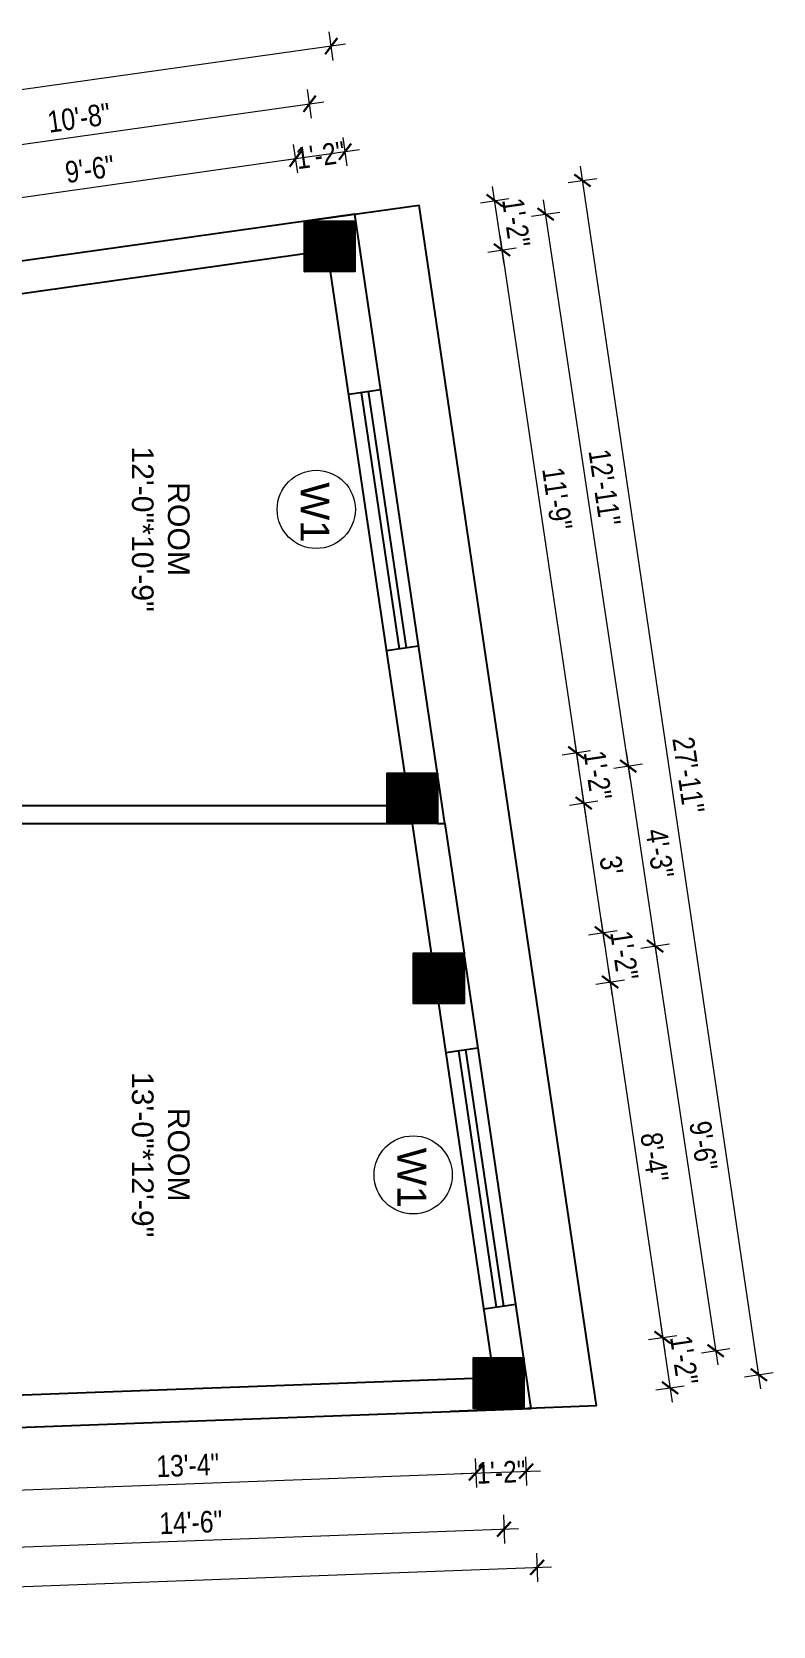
# Model space of a CAD drawing. Header units: inches. Extents: x -5142662 to -4941318, y -3361958 to -3160563.
# Drawn here: x -5003162.4 to -5002956.4, y -3261600.5 to -3261157.7 of the extents above; entities that cross this region are included whole.
import ezdxf

# ---------------------------------------------------------------- set-up
doc = ezdxf.new("R2010")
doc.units = ezdxf.units.IN
doc.header["$LTSCALE"] = 2
doc.header["$MEASUREMENT"] = 0
doc.header["$PDMODE"] = 34
doc.layers.get('0').update_dxf_attribs({"linetype": 'CONTINUOUS'})
doc.layers.get('DEFPOINTS').update_dxf_attribs({"color": 141, "linetype": 'CONTINUOUS'})
doc.layers.add('A-Hatch', color=7, linetype='CONTINUOUS')
for name, color, linetype, lineweight in [('Annotate-Lite.w', 177, 'CONTINUOUS', 9), ('DIM 1-100', 4, 'CONTINUOUS', 13), ('TEXT', 181, 'CONTINUOUS', 25)]:
    doc.layers.add(name, color=color, linetype=linetype, lineweight=lineweight)
doc.styles.add('arial.', font='arial.ttf')
doc.styles.add('gaurav', font='arial.ttf')
doc.styles.get("Standard").update_dxf_attribs({"font": 'ARIALN.TTF'})
doc.dimstyles.new('1 by 96', dxfattribs={"dimtxt": 6, "dimasz": 4, "dimexe": 4, "dimexo": 4, "dimgap": 2, "dimtad": 1, "dimdec": 0, "dimzin": 0, "dimdsep": 46, "dimlunit": 4, "dimtxsty": 'Standard', "dimblk": 'ARCHTICK', "dimcen": 0, "dimdle": 4, "dimadec": 0, "dimazin": 0, "dimtfac": 1, "dimtdec": 0, "dimtix": 1, "dimtofl": 0, "dimtmove": 1, "dimatfit": 3, "dimldrblk": 'ARCHTICK', "dimfxl": 4, "dimfxlon": 1, "dimtolj": 1, "dimtzin": 0, "dimlwd": -1, "dimlwe": -1, "dimarcsym": 0})

# ---------------------------------------------------------------- blocks, each defined once
blk = doc.blocks.new('_ArchTick')
at = {"color": 0, "linetype": 'ByBlock', "const_width": 0.15}
blk.add_lwpolyline([(-0.5, -0.5), (0.5, 0.5)], dxfattribs=at)
blk = doc.blocks.new('*D1466')
at = {"layer": 'DEFPOINTS', "color": 0, "ltscale": 0.5, "transparency": 16777216}
for p in [(-5003089.11, -3261192.88), (-5003086.66, -3261210.28), (-5003199.4, -3261228.14)]:
    blk.add_point(p, dxfattribs=at)
at = {"layer": 'DIM 1-100', "color": 0, "ltscale": 0.5, "transparency": 16777216}
for p, q in [((-5003088.55, -3261196.84), (-5003089.67, -3261188.92)), ((-5003206.08, -3261209.36), (-5003085.15, -3261192.33)), ((-5003201.57, -3261212.77), (-5003202.68, -3261204.84))]:
    blk.add_line(p, q, dxfattribs=at)
at = {"layer": 'DIM 1-100', "color": 0, "ltscale": 0.5, "transparency": 16777216, "xscale": 4, "yscale": 4, "zscale": 4}
for p, rotation in [((-5003089.11, -3261192.88), 8.018945562546067), ((-5003202.12, -3261208.8), 188.0189455625461)]:
    blk.add_blockref('_ArchTick', p, dxfattribs=dict(at, rotation=rotation))
at = {"layer": 'DIM 1-100', "color": 0, "ltscale": 0.5, "transparency": 16777216, "insert": (-5003146.32, -3261195.83), "char_height": 6, "attachment_point": 5, "rotation": 8.0189}
blk.add_mtext('\\A1;9\'-6"', dxfattribs=at)
blk = doc.blocks.new('*D1467')
at = {"layer": 'DEFPOINTS', "color": 0, "ltscale": 0.5, "transparency": 16777216}
for p in [(-5003075.38, -3261190.95), (-5003086.66, -3261210.28), (-5003072.66, -3261210.28)]:
    blk.add_point(p, dxfattribs=at)
at = {"layer": 'DIM 1-100', "color": 0, "ltscale": 0.5, "transparency": 16777216}
for p, q in [((-5003088.55, -3261196.84), (-5003089.67, -3261188.92)), ((-5003074.82, -3261194.91), (-5003075.94, -3261186.99)), ((-5003093.07, -3261193.44), (-5003071.42, -3261190.39))]:
    blk.add_line(p, q, dxfattribs=at)
at = {"layer": 'DIM 1-100', "color": 0, "ltscale": 0.5, "transparency": 16777216, "xscale": 4, "yscale": 4, "zscale": 4}
for p, rotation in [((-5003075.38, -3261190.95), 8.018945562546067), ((-5003089.11, -3261192.88), 188.0189455625461)]:
    blk.add_blockref('_ArchTick', p, dxfattribs=dict(at, rotation=rotation))
at = {"layer": 'DIM 1-100', "color": 0, "ltscale": 0.5, "transparency": 16777216, "insert": (-5003082.24, -3261191.92), "char_height": 6, "attachment_point": 5, "rotation": 8.0189}
blk.add_mtext('\\A1;1\'-2"', dxfattribs=at)
blk = doc.blocks.new('*D1472')
at = {"layer": 'DEFPOINTS', "color": 0, "ltscale": 0.5, "transparency": 16777216}
for p in [(-5003085.24, -3261177.65), (-5003079.66, -3261217.28), (-5003206.4, -3261235.14)]:
    blk.add_point(p, dxfattribs=at)
at = {"layer": 'DIM 1-100', "color": 0, "ltscale": 0.5, "transparency": 16777216}
for p, q in [((-5003084.68, -3261181.61), (-5003085.8, -3261173.69)), ((-5003215.94, -3261196.07), (-5003081.28, -3261177.1)), ((-5003211.42, -3261199.47), (-5003212.54, -3261191.55))]:
    blk.add_line(p, q, dxfattribs=at)
at = {"layer": 'DIM 1-100', "color": 0, "ltscale": 0.5, "transparency": 16777216, "xscale": 4, "yscale": 4, "zscale": 4}
for p, rotation in [((-5003085.24, -3261177.65), 8.018945562546067), ((-5003211.98, -3261195.51), 188.0189455625461)]:
    blk.add_blockref('_ArchTick', p, dxfattribs=dict(at, rotation=rotation))
at = {"layer": 'DIM 1-100', "color": 0, "ltscale": 0.5, "transparency": 16777216, "insert": (-5003149.32, -3261181.57), "char_height": 6, "attachment_point": 5, "rotation": 8.0189}
blk.add_mtext('\\A1;10\'-8"', dxfattribs=at)
blk = doc.blocks.new('*D1473')
at = {"layer": 'DEFPOINTS', "color": 0, "ltscale": 0.5, "transparency": 16777216}
for p in [(-5003363.48, -3261201.68), (-5003072.66, -3261208.31), (-5003356.9, -3261248.35)]:
    blk.add_point(p, dxfattribs=at)
at = {"layer": 'DIM 1-100', "color": 0, "ltscale": 0.5, "transparency": 16777216}
for p, q in [((-5003078.67, -3261165.6), (-5003079.79, -3261157.68)), ((-5003075.27, -3261161.08), (-5003367.44, -3261202.24)), ((-5003362.92, -3261205.64), (-5003364.03, -3261197.72))]:
    blk.add_line(p, q, dxfattribs=at)
at = {"layer": 'DIM 1-100', "color": 0, "ltscale": 0.5, "transparency": 16777216, "xscale": 4, "yscale": 4, "zscale": 4}
for p, rotation in [((-5003079.23, -3261161.64), 8.018945518877203), ((-5003363.48, -3261201.68), 188.0189455188772)]:
    blk.add_blockref('_ArchTick', p, dxfattribs=dict(at, rotation=rotation))
at = {"layer": 'DIM 1-100', "color": 0, "ltscale": 0.5, "transparency": 16777216, "insert": (-5003222.06, -3261176.65), "char_height": 6, "attachment_point": 5, "rotation": 8.0189}
blk.add_mtext('\\A1;23\'-11"', dxfattribs=at)
blk = doc.blocks.new('*D1480')
at = {"layer": 'DEFPOINTS', "color": 0, "ltscale": 0.5, "transparency": 16777216}
for p in [(-5003039.72, -3261540.03), (-5003199.4, -3261546.52), (-5003039.06, -3261557.99)]:
    blk.add_point(p, dxfattribs=at)
at = {"layer": 'DIM 1-100', "color": 0, "ltscale": 0.5, "transparency": 16777216}
for p, q in [((-5003039.2, -3261553.99), (-5003038.91, -3261561.99)), ((-5003202.76, -3261564.03), (-5003035.06, -3261557.84)), ((-5003198.91, -3261559.89), (-5003198.61, -3261567.88))]:
    blk.add_line(p, q, dxfattribs=at)
at = {"layer": 'DIM 1-100', "color": 0, "ltscale": 0.5, "transparency": 16777216, "xscale": 4, "yscale": 4, "zscale": 4}
for p, rotation in [((-5003039.06, -3261557.99), 2.114353603143197), ((-5003198.76, -3261563.89), 182.1143536031432)]:
    blk.add_blockref('_ArchTick', p, dxfattribs=dict(at, rotation=rotation))
at = {"layer": 'DIM 1-100', "color": 0, "ltscale": 0.5, "transparency": 16777216, "insert": (-5003119.09, -3261555.88), "char_height": 6, "attachment_point": 5, "rotation": 2.1144}
blk.add_mtext('\\A1;13\'-4"', dxfattribs=at)
blk = doc.blocks.new('*D1481')
at = {"layer": 'DEFPOINTS', "color": 0, "ltscale": 0.5, "transparency": 16777216}
for p in [(-5003039.72, -3261540.03), (-5003025.72, -3261540.03), (-5003025.07, -3261557.47)]:
    blk.add_point(p, dxfattribs=at)
at = {"layer": 'DIM 1-100', "color": 0, "ltscale": 0.5, "transparency": 16777216}
for p, q in [((-5003039.2, -3261553.99), (-5003038.91, -3261561.99)), ((-5003025.22, -3261553.48), (-5003024.93, -3261561.47)), ((-5003043.05, -3261558.14), (-5003021.08, -3261557.33))]:
    blk.add_line(p, q, dxfattribs=at)
at = {"layer": 'DIM 1-100', "color": 0, "ltscale": 0.5, "transparency": 16777216, "xscale": 4, "yscale": 4, "zscale": 4}
for p, rotation in [((-5003039.06, -3261557.99), 182.1143536031432), ((-5003025.07, -3261557.47), 2.114353603143197)]:
    blk.add_blockref('_ArchTick', p, dxfattribs=dict(at, rotation=rotation))
at = {"layer": 'DIM 1-100', "color": 0, "ltscale": 0.5, "transparency": 16777216, "insert": (-5003032.06, -3261557.73), "char_height": 6, "attachment_point": 5, "rotation": 2.1144}
blk.add_mtext('\\A1;1\'-2"', dxfattribs=at)
blk = doc.blocks.new('*D1483')
at = {"layer": 'DEFPOINTS', "color": 0, "ltscale": 0.5, "transparency": 16777216}
for p in [(-5003032.72, -3261533.03), (-5003206.4, -3261539.52), (-5003031.22, -3261573.57)]:
    blk.add_point(p, dxfattribs=at)
at = {"layer": 'DIM 1-100', "color": 0, "ltscale": 0.5, "transparency": 16777216}
for p, q in [((-5003031.37, -3261569.58), (-5003031.07, -3261577.57)), ((-5003208.9, -3261580.13), (-5003027.22, -3261573.43)), ((-5003205.05, -3261575.99), (-5003204.76, -3261583.98))]:
    blk.add_line(p, q, dxfattribs=at)
at = {"layer": 'DIM 1-100', "color": 0, "ltscale": 0.5, "transparency": 16777216, "xscale": 4, "yscale": 4, "zscale": 4}
for p, rotation in [((-5003031.22, -3261573.57), 2.114353603143197), ((-5003204.91, -3261579.99), 182.1143536031432)]:
    blk.add_blockref('_ArchTick', p, dxfattribs=dict(at, rotation=rotation))
at = {"layer": 'DIM 1-100', "color": 0, "ltscale": 0.5, "transparency": 16777216, "insert": (-5003118.25, -3261571.72), "char_height": 6, "attachment_point": 5, "rotation": 2.1144}
blk.add_mtext('\\A1;14\'-6"', dxfattribs=at)
blk = doc.blocks.new('*D1484')
at = {"layer": 'DEFPOINTS', "color": 0, "ltscale": 0.5, "transparency": 16777216}
for p in [(-5003023.65, -3261540.03), (-5003356.9, -3261552.33), (-5003022.02, -3261584.2)]:
    blk.add_point(p, dxfattribs=at)
at = {"layer": 'DIM 1-100', "color": 0, "ltscale": 0.5, "transparency": 16777216}
for p, q in [((-5003022.17, -3261580.21), (-5003021.87, -3261588.2)), ((-5003359.27, -3261596.66), (-5003018.02, -3261584.06)), ((-5003355.42, -3261592.51), (-5003355.12, -3261600.51))]:
    blk.add_line(p, q, dxfattribs=at)
at = {"layer": 'DIM 1-100', "color": 0, "ltscale": 0.5, "transparency": 16777216, "xscale": 4, "yscale": 4, "zscale": 4}
for p, rotation in [((-5003022.02, -3261584.2), 2.114353619881756), ((-5003355.27, -3261596.51), 182.1143536198818)]:
    blk.add_blockref('_ArchTick', p, dxfattribs=dict(at, rotation=rotation))
at = {"layer": 'DIM 1-100', "color": 0, "ltscale": 0.5, "transparency": 16777216, "insert": (-5003188.83, -3261585.3), "char_height": 6, "attachment_point": 5, "rotation": 2.1144}
blk.add_mtext('\\A1;27\'-9"', dxfattribs=at)
blk = doc.blocks.new('*D1485')
at = {"layer": 'DEFPOINTS', "color": 0, "ltscale": 0.5, "transparency": 16777216}
for p in [(-5003072.66, -3261224.28), (-5003011.14, -3261357.89), (-5003049.72, -3261363.59)]:
    blk.add_point(p, dxfattribs=at)
at = {"layer": 'DIM 1-100', "color": 0, "ltscale": 0.5, "transparency": 16777216}
for p, q in [((-5003032.36, -3261214.28), (-5003010.56, -3261361.85)), ((-5003035.73, -3261218.83), (-5003027.81, -3261217.66)), ((-5003015.1, -3261358.47), (-5003007.18, -3261357.3))]:
    blk.add_line(p, q, dxfattribs=at)
at = {"layer": 'DIM 1-100', "color": 0, "ltscale": 0.5, "transparency": 16777216, "xscale": 4, "yscale": 4, "zscale": 4}
for p, rotation in [((-5003031.77, -3261218.24), 98.40388066650355), ((-5003011.14, -3261357.89), 278.4038806665036)]:
    blk.add_blockref('_ArchTick', p, dxfattribs=dict(at, rotation=rotation))
at = {"layer": 'DIM 1-100', "color": 0, "ltscale": 0.5, "transparency": 16777216, "insert": (-5003016.45, -3261287.33), "char_height": 6, "attachment_point": 5, "rotation": 278.4039}
blk.add_mtext('\\A1;11\'-9"', dxfattribs=at)
blk = doc.blocks.new('*D1486')
at = {"layer": 'DEFPOINTS', "color": 0, "ltscale": 0.5, "transparency": 16777216}
for p in [(-5003049.72, -3261363.59), (-5003009.07, -3261371.89), (-5003047.65, -3261377.59)]:
    blk.add_point(p, dxfattribs=at)
at = {"layer": 'DIM 1-100', "color": 0, "ltscale": 0.5, "transparency": 16777216}
for p, q in [((-5003015.1, -3261358.47), (-5003007.18, -3261357.3)), ((-5003011.72, -3261353.93), (-5003008.49, -3261375.85)), ((-5003013.03, -3261372.47), (-5003005.11, -3261371.3))]:
    blk.add_line(p, q, dxfattribs=at)
at = {"layer": 'DIM 1-100', "color": 0, "ltscale": 0.5, "transparency": 16777216, "xscale": 4, "yscale": 4, "zscale": 4}
for p, rotation in [((-5003011.14, -3261357.89), 98.40388066650355), ((-5003009.07, -3261371.89), 278.4038806665036)]:
    blk.add_blockref('_ArchTick', p, dxfattribs=dict(at, rotation=rotation))
at = {"layer": 'DIM 1-100', "color": 0, "ltscale": 0.5, "transparency": 16777216, "insert": (-5003005.15, -3261364.16), "char_height": 6, "attachment_point": 5, "rotation": 278.4039}
blk.add_mtext('\\A1;1\'-2"', dxfattribs=at)
blk = doc.blocks.new('*D1487')
at = {"layer": 'DEFPOINTS', "color": 0, "ltscale": 0.5, "transparency": 16777216}
for p in [(-5003047.65, -3261377.59), (-5003003.75, -3261407.89), (-5003042.33, -3261413.59)]:
    blk.add_point(p, dxfattribs=at)
at = {"layer": 'DIM 1-100', "color": 0, "ltscale": 0.5, "transparency": 16777216}
for p, q in [((-5003013.03, -3261372.47), (-5003005.11, -3261371.3)), ((-5003009.66, -3261367.93), (-5003003.17, -3261411.85)), ((-5003007.71, -3261408.47), (-5002999.8, -3261407.3))]:
    blk.add_line(p, q, dxfattribs=at)
at = {"layer": 'DIM 1-100', "color": 0, "ltscale": 0.5, "transparency": 16777216, "xscale": 4, "yscale": 4, "zscale": 4}
for p, rotation in [((-5003009.07, -3261371.89), 98.40388066650355), ((-5003003.75, -3261407.89), 278.4038806665036)]:
    blk.add_blockref('_ArchTick', p, dxfattribs=dict(at, rotation=rotation))
at = {"layer": 'DIM 1-100', "color": 0, "ltscale": 0.5, "transparency": 16777216, "insert": (-5003001.4, -3261389.15), "char_height": 6, "attachment_point": 5, "rotation": 278.4039}
blk.add_mtext("\\A1;3'", dxfattribs=at)
blk = doc.blocks.new('*D1488')
at = {"layer": 'DEFPOINTS', "color": 0, "ltscale": 0.5, "transparency": 16777216}
for p in [(-5003042.33, -3261413.59), (-5003001.73, -3261421.59), (-5003042.33, -3261427.59)]:
    blk.add_point(p, dxfattribs=at)
at = {"layer": 'DIM 1-100', "color": 0, "ltscale": 0.5, "transparency": 16777216}
for p, q in [((-5003004.34, -3261403.93), (-5003001.14, -3261425.55)), ((-5003007.71, -3261408.47), (-5002999.8, -3261407.3)), ((-5003005.69, -3261422.17), (-5002997.77, -3261421.01))]:
    blk.add_line(p, q, dxfattribs=at)
at = {"layer": 'DIM 1-100', "color": 0, "ltscale": 0.5, "transparency": 16777216, "xscale": 4, "yscale": 4, "zscale": 4}
for p, rotation in [((-5003003.75, -3261407.89), 98.40388066650355), ((-5003001.73, -3261421.59), 278.4038806665036)]:
    blk.add_blockref('_ArchTick', p, dxfattribs=dict(at, rotation=rotation))
at = {"layer": 'DIM 1-100', "color": 0, "ltscale": 0.5, "transparency": 16777216, "insert": (-5002997.76, -3261414.19), "char_height": 6, "attachment_point": 5, "rotation": 278.4039}
blk.add_mtext('\\A1;1\'-2"', dxfattribs=at)
blk = doc.blocks.new('*D1489')
at = {"layer": 'DEFPOINTS', "color": 0, "ltscale": 0.5, "transparency": 16777216}
for p in [(-5003042.33, -3261427.59), (-5002987.14, -3261520.33), (-5003025.72, -3261526.03)]:
    blk.add_point(p, dxfattribs=at)
at = {"layer": 'DIM 1-100', "color": 0, "ltscale": 0.5, "transparency": 16777216}
for p, q in [((-5003002.31, -3261417.63), (-5002986.56, -3261524.29)), ((-5003005.69, -3261422.17), (-5002997.77, -3261421.01)), ((-5002991.1, -3261520.91), (-5002983.18, -3261519.75))]:
    blk.add_line(p, q, dxfattribs=at)
at = {"layer": 'DIM 1-100', "color": 0, "ltscale": 0.5, "transparency": 16777216, "xscale": 4, "yscale": 4, "zscale": 4}
for p, rotation in [((-5003001.73, -3261421.59), 98.40388066650355), ((-5002987.14, -3261520.33), 278.4038806665036)]:
    blk.add_blockref('_ArchTick', p, dxfattribs=dict(at, rotation=rotation))
at = {"layer": 'DIM 1-100', "color": 0, "ltscale": 0.5, "transparency": 16777216, "insert": (-5002989.43, -3261470.22), "char_height": 6, "attachment_point": 5, "rotation": 278.4039}
blk.add_mtext('\\A1;8\'-4"', dxfattribs=at)
blk = doc.blocks.new('*D1490')
at = {"layer": 'DEFPOINTS', "color": 0, "ltscale": 0.5, "transparency": 16777216}
for p in [(-5003025.72, -3261526.03), (-5002985.07, -3261534.33), (-5003023.65, -3261540.03)]:
    blk.add_point(p, dxfattribs=at)
at = {"layer": 'DIM 1-100', "color": 0, "ltscale": 0.5, "transparency": 16777216}
for p, q in [((-5002987.73, -3261516.37), (-5002984.49, -3261538.29)), ((-5002991.1, -3261520.91), (-5002983.18, -3261519.75)), ((-5002989.03, -3261534.91), (-5002981.12, -3261533.75))]:
    blk.add_line(p, q, dxfattribs=at)
at = {"layer": 'DIM 1-100', "color": 0, "ltscale": 0.5, "transparency": 16777216, "xscale": 4, "yscale": 4, "zscale": 4}
for p, rotation in [((-5002987.14, -3261520.33), 98.40388066650355), ((-5002985.07, -3261534.33), 278.4038806665036)]:
    blk.add_blockref('_ArchTick', p, dxfattribs=dict(at, rotation=rotation))
at = {"layer": 'DIM 1-100', "color": 0, "ltscale": 0.5, "transparency": 16777216, "insert": (-5002981.15, -3261526.6), "char_height": 6, "attachment_point": 5, "rotation": 278.4039}
blk.add_mtext('\\A1;1\'-2"', dxfattribs=at)
blk = doc.blocks.new('*D1491')
at = {"layer": 'DEFPOINTS', "color": 0, "ltscale": 0.5, "transparency": 16777216}
for p in [(-5003033.8, -3261204.54), (-5003072.66, -3261210.28), (-5003072.66, -3261224.28)]:
    blk.add_point(p, dxfattribs=at)
at = {"layer": 'DIM 1-100', "color": 0, "ltscale": 0.5, "transparency": 16777216}
for p, q in [((-5003031.19, -3261222.2), (-5003034.38, -3261200.58)), ((-5003037.75, -3261205.12), (-5003029.84, -3261203.96)), ((-5003035.73, -3261218.83), (-5003027.81, -3261217.66))]:
    blk.add_line(p, q, dxfattribs=at)
at = {"layer": 'DIM 1-100', "color": 0, "ltscale": 0.5, "transparency": 16777216, "xscale": 4, "yscale": 4, "zscale": 4}
for p, rotation in [((-5003033.8, -3261204.54), 98.40388066650355), ((-5003031.77, -3261218.24), 278.4038806665036)]:
    blk.add_blockref('_ArchTick', p, dxfattribs=dict(at, rotation=rotation))
at = {"layer": 'DIM 1-100', "color": 0, "ltscale": 0.5, "transparency": 16777216, "insert": (-5003027.82, -3261210.66), "char_height": 6, "attachment_point": 5, "rotation": 278.4039}
blk.add_mtext('\\A1;1\'-2"', dxfattribs=at)
blk = doc.blocks.new('*D1492')
at = {"layer": 'DEFPOINTS', "color": 0, "ltscale": 0.5, "transparency": 16777216}
for p in [(-5003019.66, -3261208.3), (-5003079.66, -3261217.28), (-5003056.72, -3261370.59)]:
    blk.add_point(p, dxfattribs=at)
at = {"layer": 'DIM 1-100', "color": 0, "ltscale": 0.5, "transparency": 16777216}
for p, q in [((-5002996.12, -3261365.57), (-5003020.25, -3261204.35)), ((-5003023.61, -3261208.89), (-5003015.7, -3261207.71)), ((-5003000.67, -3261362.2), (-5002992.76, -3261361.02))]:
    blk.add_line(p, q, dxfattribs=at)
at = {"layer": 'DIM 1-100', "color": 0, "ltscale": 0.5, "transparency": 16777216, "xscale": 4, "yscale": 4, "zscale": 4}
for p, rotation in [((-5003019.66, -3261208.3), 98.51042308616208), ((-5002996.72, -3261361.61), 278.5104230861621)]:
    blk.add_blockref('_ArchTick', p, dxfattribs=dict(at, rotation=rotation))
at = {"layer": 'DIM 1-100', "color": 0, "ltscale": 0.5, "transparency": 16777216, "insert": (-5003003.23, -3261284.21), "char_height": 6, "attachment_point": 5, "rotation": 278.5104}
blk.add_mtext('\\A1;12\'-11"', dxfattribs=at)
blk = doc.blocks.new('*D1493')
at = {"layer": 'DEFPOINTS', "color": 0, "ltscale": 0.5, "transparency": 16777216}
for p in [(-5003056.72, -3261370.59), (-5002989.24, -3261411.6), (-5003049.33, -3261420.59)]:
    blk.add_point(p, dxfattribs=at)
at = {"layer": 'DIM 1-100', "color": 0, "ltscale": 0.5, "transparency": 16777216}
for p, q in [((-5002997.31, -3261357.65), (-5002988.64, -3261415.55)), ((-5003000.67, -3261362.2), (-5002992.76, -3261361.02)), ((-5002993.19, -3261412.19), (-5002985.28, -3261411))]:
    blk.add_line(p, q, dxfattribs=at)
at = {"layer": 'DIM 1-100', "color": 0, "ltscale": 0.5, "transparency": 16777216, "xscale": 4, "yscale": 4, "zscale": 4}
for p, rotation in [((-5002996.72, -3261361.61), 98.51042305107421), ((-5002989.24, -3261411.6), 278.5104230510742)]:
    blk.add_blockref('_ArchTick', p, dxfattribs=dict(at, rotation=rotation))
at = {"layer": 'DIM 1-100', "color": 0, "ltscale": 0.5, "transparency": 16777216, "insert": (-5002987.97, -3261385.85), "char_height": 6, "attachment_point": 5, "rotation": 278.5104}
blk.add_mtext('\\A1;4\'-3"', dxfattribs=at)
blk = doc.blocks.new('*D1494')
at = {"layer": 'DEFPOINTS', "color": 0, "ltscale": 0.5, "transparency": 16777216}
for p in [(-5003049.33, -3261420.59), (-5002972.42, -3261524.01), (-5003032.72, -3261533.03)]:
    blk.add_point(p, dxfattribs=at)
at = {"layer": 'DIM 1-100', "color": 0, "ltscale": 0.5, "transparency": 16777216}
for p, q in [((-5002993.19, -3261412.19), (-5002985.28, -3261411)), ((-5002989.83, -3261407.64), (-5002971.82, -3261527.96)), ((-5002976.37, -3261524.6), (-5002968.46, -3261523.41))]:
    blk.add_line(p, q, dxfattribs=at)
at = {"layer": 'DIM 1-100', "color": 0, "ltscale": 0.5, "transparency": 16777216, "xscale": 4, "yscale": 4, "zscale": 4}
for p, rotation in [((-5002989.24, -3261411.6), 98.51042305107421), ((-5002972.42, -3261524.01), 278.5104230510742)]:
    blk.add_blockref('_ArchTick', p, dxfattribs=dict(at, rotation=rotation))
at = {"layer": 'DIM 1-100', "color": 0, "ltscale": 0.5, "transparency": 16777216, "insert": (-5002975.82, -3261467.05), "char_height": 6, "attachment_point": 5, "rotation": 278.5104}
blk.add_mtext('\\A1;9\'-6"', dxfattribs=at)
blk = doc.blocks.new('*D1495')
at = {"layer": 'DEFPOINTS', "color": 0, "ltscale": 0.5, "transparency": 16777216}
for p in [(-5003009.41, -3261198.96), (-5003072.66, -3261208.31), (-5003023.65, -3261540.03)]:
    blk.add_point(p, dxfattribs=at)
at = {"layer": 'DIM 1-100', "color": 0, "ltscale": 0.5, "transparency": 16777216}
for p, q in [((-5003013.37, -3261199.55), (-5003005.45, -3261198.38)), ((-5002959.82, -3261534.64), (-5003009.99, -3261195.01)), ((-5002964.36, -3261531.27), (-5002956.44, -3261530.1))]:
    blk.add_line(p, q, dxfattribs=at)
at = {"layer": 'DIM 1-100', "color": 0, "ltscale": 0.5, "transparency": 16777216, "xscale": 4, "yscale": 4, "zscale": 4}
for p, rotation in [((-5003009.41, -3261198.96), 98.40388065599801), ((-5002960.4, -3261530.69), 278.403880655998)]:
    blk.add_blockref('_ArchTick', p, dxfattribs=dict(at, rotation=rotation))
at = {"layer": 'DIM 1-100', "color": 0, "ltscale": 0.5, "transparency": 16777216, "insert": (-5002979.95, -3261364.09), "char_height": 6, "attachment_point": 5, "rotation": 278.4039}
blk.add_mtext('\\A1;27\'-11"', dxfattribs=at)

msp = doc.modelspace()

# ---------------------------------------------------------------- hatches: boundary and pattern name
at = {"layer": 'A-Hatch', "ltscale": 0.5}
h = msp.add_hatch(dxfattribs=at)
h.set_pattern_fill('ANSI31', color=256, angle=270)
h.set_pattern_definition([(315, (-1744667.18655, -8352642.99452), (0.0883883476483, 0.0883883476483), [])])
h.paths.add_polyline_path([(-5003072.66, -3261224.28), (-5003072.66, -3261210.28), (-5003086.66, -3261210.28), (-5003086.66, -3261224.28)])
h = msp.add_hatch(dxfattribs=at)
h.set_pattern_fill('ANSI31', color=256, angle=270)
h.set_pattern_definition([(315, (-1744644.24616, -8352796.30152), (0.0883883476483, 0.0883883476483), [])])
h.paths.add_polyline_path([(-5003049.72, -3261377.59), (-5003049.72, -3261363.59), (-5003063.72, -3261363.59), (-5003063.72, -3261377.59)])
h = msp.add_hatch(dxfattribs=at)
h.set_pattern_fill('ANSI31', color=256, angle=270)
h.set_pattern_definition([(315, (-1744636.85934, -8352846.30152), (0.0883883476483, 0.0883883476483), [])])
h.paths.add_polyline_path([(-5003042.33, -3261427.59), (-5003042.33, -3261413.59), (-5003056.33, -3261413.59), (-5003056.33, -3261427.59)])
h = msp.add_hatch(dxfattribs=at)
h.set_pattern_fill('ANSI31', color=256, angle=270)
h.set_pattern_definition([(315, (-1744620.24771, -8352958.74255), (0.0883883476483, 0.0883883476483), [])])
h.paths.add_polyline_path([(-5003025.72, -3261540.03), (-5003025.72, -3261526.03), (-5003039.72, -3261526.03), (-5003039.72, -3261540.03)])

# ---------------------------------------------------------------- linework, layer by layer
at = {"ltscale": 0.5}
for p, q in [((-5003086.66, -3261210.28), (-5003054.83, -3261205.8)), ((-5003005.55, -3261539.36), (-5003054.83, -3261205.8)), ((-5003086.66, -3261219.37), (-5003199.4, -3261235.25)), ((-5003058.81, -3261363.59), (-5003079.4, -3261224.28)), ((-5003074.37, -3261258.32), (-5003065.46, -3261257.01)), ((-5003070.9, -3261257.81), (-5003060.38, -3261329.04)), ((-5003068.93, -3261257.52), (-5003058.4, -3261328.74)), ((-5003063.84, -3261329.55), (-5003054.94, -3261328.23)), ((-5003199.4, -3261372.59), (-5003063.72, -3261372.59)), ((-5003203.9, -3261377.59), (-5003056.94, -3261377.59)), ((-5003056.75, -3261377.59), (-5003051.43, -3261413.59)), ((-5003049.72, -3261377.59), (-5003047.65, -3261377.59)), ((-5003047.65, -3261377.59), (-5003042.33, -3261413.59)), ((-5003034.82, -3261526.03), (-5003049.36, -3261427.59)), ((-5003047.35, -3261441.2), (-5003038.45, -3261439.88)), ((-5003043.89, -3261440.68), (-5003033.36, -3261511.91)), ((-5003041.91, -3261440.39), (-5003031.39, -3261511.62)), ((-5003036.83, -3261512.42), (-5003027.92, -3261511.11)), ((-5003199.4, -3261537.51), (-5003039.72, -3261531.62)), ((-5003005.55, -3261539.36), (-5003046.06, -3261540.86))]:
    msp.add_line(p, q, dxfattribs=at)
for points in [[(-5003047.65, -3261377.59), (-5003072.66, -3261208.31), (-5003356.9, -3261248.35), (-5003356.9, -3261262.35)], [(-5003356.9, -3261413.59), (-5003356.9, -3261552.33), (-5003023.65, -3261540.03), (-5003042.33, -3261413.59)]]:
    msp.add_lwpolyline(points, dxfattribs=at)
for points in [[(-5003072.66, -3261210.28), (-5003072.66, -3261224.28), (-5003086.66, -3261224.28), (-5003086.66, -3261210.28)], [(-5003049.72, -3261363.59), (-5003049.72, -3261377.59), (-5003063.72, -3261377.59), (-5003063.72, -3261363.59)], [(-5003042.33, -3261413.59), (-5003042.33, -3261427.59), (-5003056.33, -3261427.59), (-5003056.33, -3261413.59)], [(-5003025.72, -3261526.03), (-5003025.72, -3261540.03), (-5003039.72, -3261540.03), (-5003039.72, -3261526.03)]]:
    msp.add_lwpolyline(points, close=True, dxfattribs=at)
at = {"layer": 'Annotate-Lite.w', "ltscale": 0.005}
for centre in [(-5003083.39, -3261290.32), (-5003056.47, -3261475.17)]:
    msp.add_circle(centre, 10.86, dxfattribs=at)

# ---------------------------------------------------------------- texts
at = {"layer": 'Annotate-Lite.w', "ltscale": 0.005, "char_height": 8, "attachment_point": 1, "rotation": 270, "style": 'gaurav'}
for insert in [(-5003079.74, -3261282.78), (-5003052.82, -3261467.63)]:
    msp.add_mtext_dynamic_manual_height_columns('W1', width=8, gutter_width=100, heights=[0], dxfattribs=dict(at, insert=insert))
at = {"layer": 'TEXT', "lineweight": -2, "char_height": 6, "attachment_point": 5, "rotation": 270, "style": 'arial.'}
for s, insert in [('ROOM\\P12\'-0"*10\'-9"', (-5003126.64, -3261295.78)), ('ROOM\\P13\'-0"*12\'-9"', (-5003126.64, -3261469.54))]:
    msp.add_mtext_dynamic_manual_height_columns(s, width=45.7314, gutter_width=30, heights=[0], dxfattribs=dict(at, insert=insert))

# ---------------------------------------------------------------- dimensions: what is measured, and where the dimension line sits
at = {"layer": 'DIM 1-100', "ltscale": 0.5}
for p1, p2, distance, picture, middle in [((-5003072.66, -3261208.31), (-5003356.9, -3261248.35), -47.13, '*D1473', (-5003222.06, -3261176.65)), ((-5003023.65, -3261540.03), (-5003072.66, -3261208.31), -63.94, '*D1495', (-5002979.95, -3261364.09)), ((-5003056.72, -3261370.59), (-5003079.66, -3261217.28), -60.67, '*D1492', (-5003003.23, -3261284.21)), ((-5003356.9, -3261552.33), (-5003023.65, -3261540.03), -44.21, '*D1484', (-5003188.83, -3261585.3))]:
    dim = msp.add_aligned_dim(p1=p1, p2=p2, distance=distance, dimstyle='1 by 96', dxfattribs=at)
    dim.commit()
    dim.dimension.update_dxf_attribs({"geometry": picture, "text_midpoint": middle})
for base, p1, p2, angle, picture, middle in [((-5003085.24, -3261177.65), (-5003206.4, -3261235.14), (-5003079.66, -3261217.28), 188.0189, '*D1472', (-5003149.32, -3261181.57)), ((-5003089.11, -3261192.88), (-5003199.4, -3261228.14), (-5003086.66, -3261210.28), 188.0189, '*D1466', (-5003146.32, -3261195.83)), ((-5003011.14, -3261357.89), (-5003072.66, -3261224.28), (-5003049.72, -3261363.59), 98.4039, '*D1485', (-5003016.45, -3261287.33)), ((-5002989.24, -3261411.6), (-5003056.72, -3261370.59), (-5003049.33, -3261420.59), 278.5104, '*D1493', (-5002987.97, -3261385.85)), ((-5003003.75, -3261407.89), (-5003047.65, -3261377.59), (-5003042.33, -3261413.59), 98.4039, '*D1487', (-5003001.4, -3261389.15)), ((-5002972.42, -3261524.01), (-5003049.33, -3261420.59), (-5003032.72, -3261533.03), 278.5104, '*D1494', (-5002975.82, -3261467.05)), ((-5002987.14, -3261520.33), (-5003042.33, -3261427.59), (-5003025.72, -3261526.03), 98.4039, '*D1489', (-5002989.43, -3261470.22)), ((-5003031.22, -3261573.57), (-5003206.4, -3261539.52), (-5003032.72, -3261533.03), 182.1144, '*D1483', (-5003118.25, -3261571.72)), ((-5003039.06, -3261557.99), (-5003199.4, -3261546.52), (-5003039.72, -3261540.03), 182.1144, '*D1480', (-5003119.09, -3261555.88))]:
    dim = msp.add_linear_dim(base=base, p1=p1, p2=p2, angle=angle, dimstyle='1 by 96', dxfattribs=at)
    dim.commit()
    dim.dimension.update_dxf_attribs({"geometry": picture, "text_midpoint": middle})
for base, p1, p2, angle, picture, middle in [((-5003075.38, -3261190.95), (-5003086.66, -3261210.28), (-5003072.66, -3261210.28), 188.0189, '*D1467', (-5003081.55, -3261196.88)), ((-5003033.8, -3261204.54), (-5003072.66, -3261224.28), (-5003072.66, -3261210.28), 98.4039, '*D1491', (-5003032.78, -3261211.39)), ((-5003009.07, -3261371.89), (-5003049.72, -3261363.59), (-5003047.65, -3261377.59), 98.4039, '*D1486', (-5003010.11, -3261364.89)), ((-5003001.73, -3261421.59), (-5003042.33, -3261413.59), (-5003042.33, -3261427.59), 98.4039, '*D1488', (-5003002.71, -3261414.92)), ((-5002985.07, -3261534.33), (-5003025.72, -3261526.03), (-5003023.65, -3261540.03), 98.4039, '*D1490', (-5002986.11, -3261527.33)), ((-5003025.07, -3261557.47), (-5003039.72, -3261540.03), (-5003025.72, -3261540.03), 182.1144, '*D1481', (-5003031.88, -3261562.74))]:
    dim = msp.add_linear_dim(base=base, p1=p1, p2=p2, angle=angle, dimstyle='1 by 96', dxfattribs=at)
    dim.commit()
    dim.dimension.update_dxf_attribs({"geometry": picture, "text_midpoint": middle, "dimtype": 160})

doc.saveas('drawing.dxf')
